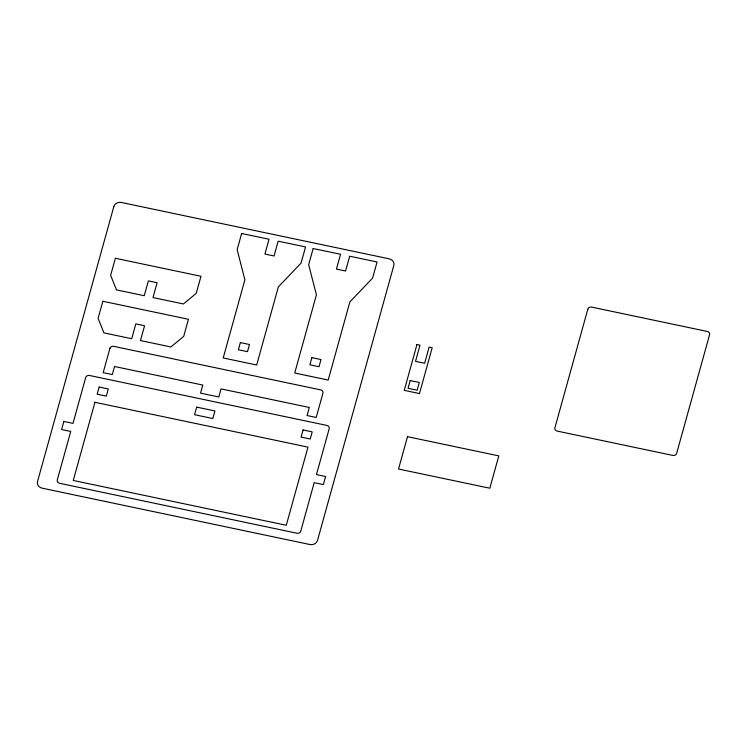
<?xml version="1.0" encoding="UTF-8"?>
<svg xmlns="http://www.w3.org/2000/svg" width="747" height="747" viewBox="0 0 747 747"><rect width="100%" height="100%" fill="white"/><g stroke="black" fill="none" stroke-linecap="round" stroke-linejoin="round"><path stroke-width="1.12" d="M113.824 206.592L37.527 481.507A6.265 5.537 -1.8 0 0 42.121 488.174L309.93 544.526A6.265 5.537 -1.8 0 0 317.512 540.408L393.809 265.493A6.265 5.537 -1.8 0 0 389.215 258.826L121.406 202.474A6.265 5.537 -1.8 0 0 113.824 206.592M63.869 421.439L61.618 429.525L70.75 431.439L57.286 479.957A3.137 2.773 -1.8 0 0 59.583 483.29L296.961 533.237A3.137 2.773 -1.8 0 0 300.752 531.182L314.207 482.665L323.339 484.588L325.589 476.502L316.457 474.578L329.175 428.759A3.137 2.773 -1.8 0 0 326.878 425.426L89.5 375.48A3.137 2.773 -1.8 0 0 85.709 377.534L72.991 423.353L63.869 421.439M102.843 301.265L98.1 318.362L103.945 332.882L131.715 338.718L135.823 323.899L144.573 325.739L140.464 340.557L170.895 346.963L183.706 336.374L188.449 319.277L102.843 301.265M115.383 258.266L110.64 275.363L116.485 289.873L144.255 295.719L148.364 280.891L157.113 282.73L153.004 297.558L183.435 303.964L196.237 293.366L200.98 276.278L115.383 258.266M94.944 402.297L73.253 480.461L286.278 525.281L307.969 447.117L94.944 402.297M99.174 387.058L97.185 394.211L106.317 396.134L108.306 388.972L99.174 387.058M109.902 348.391L103.17 372.65L112.302 374.574L114.543 366.488L202.801 385.06L200.551 393.137L218.815 396.984L221.056 388.898L309.314 407.47L307.073 415.547L316.196 417.47L322.928 393.211A3.137 2.773 -1.8 0 0 320.64 389.878L113.693 346.337A3.137 2.773 -1.8 0 0 109.902 348.391M241.645 233.484L237.154 249.657L244.895 279.808L223.204 357.972L256.679 365.012L278.37 286.848L301.069 263.103L305.551 246.93L278.164 241.16L274.056 255.978L264.924 254.055L269.032 239.245L241.645 233.484M196.676 407.124L194.575 414.706L212.83 418.544L214.931 410.962L196.676 407.124M240.357 342.593L238.368 349.745L247.5 351.669L249.479 344.507L240.357 342.593M313.161 248.527L308.67 264.699L316.411 294.85L294.72 373.014L328.194 380.055L349.885 301.9L372.585 278.145L377.067 261.973L349.68 256.212L345.572 271.021L336.439 269.107L340.548 254.288L313.161 248.527M311.873 357.636L309.884 364.797L319.016 366.721L320.995 359.559L311.873 357.636M303.077 429.955L301.088 437.116L310.22 439.031L312.199 431.878L303.077 429.955M416.966 344.535L404.248 390.354L419.469 393.557L432.186 347.738L429.142 347.094L424.651 363.266L415.519 361.352L420.01 345.179L416.966 344.535M410.187 380.55L408.039 388.3L417.171 390.223L419.319 382.473L410.187 380.55M407.498 436.678L398.524 469.023L489.817 488.23L498.8 455.885L407.498 436.678M587.833 309.165L554.918 427.76A3.137 2.773 -1.8 0 0 557.215 431.094L672.86 455.427A3.137 2.773 -1.8 0 0 676.651 453.373L709.557 334.777A3.137 2.773 -1.8 0 0 707.269 331.444L591.624 307.11A3.137 2.773 -1.8 0 0 587.833 309.165"/></g></svg>
